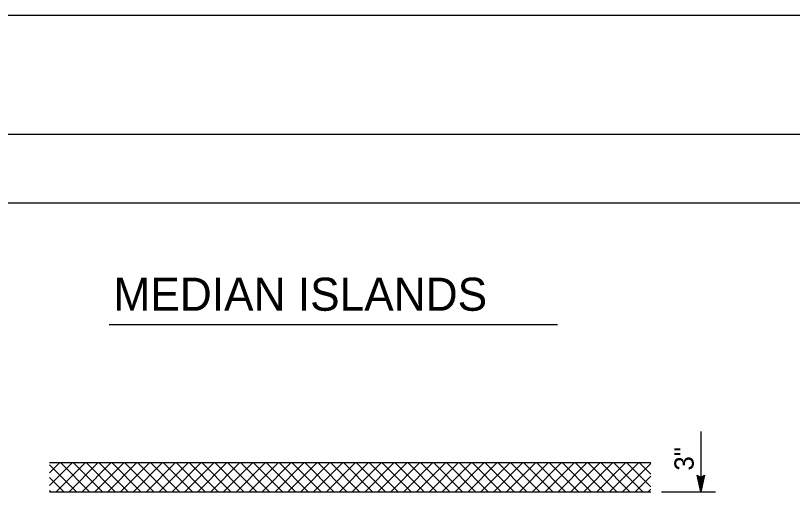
# Model space of a CAD drawing. Extents: x -893 to 867, y -474 to 712.
# Drawn here: x -305.4 to -23.6, y 535.6 to 712 of the extents above; entities that cross this region are included whole.
import ezdxf

# ---------------------------------------------------------------- set-up
doc = ezdxf.new("R2010")
doc.units = 0
for name, color, linetype in [('10 Sheet Format', 7, 'Continuous'), ('56 Stage 3 Anno', 7, 'Continuous'), ('57 Undefined', 7, 'Continuous'), ('60 Nongeo Data', 7, 'Continuous')]:
    doc.layers.add(name, color=color, linetype=linetype)

msp = doc.modelspace()

# ---------------------------------------------------------------- linework, layer by layer
at = {"layer": '10 Sheet Format'}
msp.add_line((-813.45, 643.96), (811.55, 643.96), dxfattribs=at)
for points in [[(-893.46, -474.05), (866.55, -474.05), (866.55, 711.96), (-893.46, 711.96)], [(-863.43, 668.96), (836.57, 668.96), (836.57, -431.04), (-863.43, -431.04)], [(-863.43, 668.96), (836.57, 668.96), (836.57, -431.04), (-863.43, -431.04)]]:
    msp.add_lwpolyline(points, close=True, dxfattribs=at)
at = {"layer": '56 Stage 3 Anno'}
for p, q in [((-56.91, 561.05), (-56.91, 539.46)), ((-56.91, 539.13), (-58.24, 545.13)), ((-58.24, 545.13), (-58.24, 545.13)), ((-58.24, 545.13), (-56.91, 544.33)), ((-56.91, 540.52), (-57.88, 544.9)), ((-56.9, 541.89), (-57.53, 544.72)), ((-56.9, 543.28), (-57.17, 544.48)), ((-56.91, 544.33), (-55.57, 545.13)), ((-55.57, 545.13), (-56.91, 539.13)), ((-55.92, 544.92), (-56.91, 540.51)), ((-56.28, 544.68), (-56.9, 541.89)), ((-56.63, 544.51), (-56.9, 543.28)), ((-55.57, 545.13), (-55.57, 545.13)), ((-51.57, 539.04), (-71.15, 539.04)), ((-56.91, 539.13), (-56.91, 539.13))]:
    msp.add_line(p, q, dxfattribs=at)
at = {"layer": '57 Undefined'}
msp.add_line((-271.49, 599.85), (-108.89, 599.85), dxfattribs=at)
at = {"layer": '60 Nongeo Data'}
for p, q in [((-293.09, 549.73), (-75.01, 549.73)), ((-75.01, 539.04), (-293.09, 539.04))]:
    msp.add_line(p, q, dxfattribs=at)
for points in [[(-293.09, 541.38), (-284.75, 549.73)], [(-293.09, 546.05), (-289.41, 549.73)], [(-290.77, 539.04), (-280.08, 549.73)], [(-278.49, 539.04), (-289.18, 549.73)], [(-286.1, 539.04), (-275.41, 549.73)], [(-273.82, 539.04), (-284.51, 549.73)], [(-281.44, 539.04), (-270.75, 549.73)], [(-269.16, 539.04), (-279.85, 549.73)], [(-276.77, 539.04), (-266.08, 549.73)], [(-264.49, 539.04), (-275.18, 549.73)], [(-272.1, 539.04), (-261.41, 549.73)], [(-259.82, 539.04), (-270.51, 549.73)], [(-267.43, 539.04), (-256.75, 549.73)], [(-255.16, 539.04), (-265.85, 549.73)], [(-262.77, 539.04), (-252.08, 549.73)], [(-250.49, 539.04), (-261.18, 549.73)], [(-258.1, 539.04), (-247.41, 549.73)], [(-245.82, 539.04), (-256.51, 549.73)], [(-253.43, 539.04), (-242.75, 549.73)], [(-241.16, 539.04), (-251.84, 549.73)], [(-248.77, 539.04), (-238.08, 549.73)], [(-236.49, 539.04), (-247.18, 549.73)], [(-244.1, 539.04), (-233.41, 549.73)], [(-231.82, 539.04), (-242.51, 549.73)], [(-239.43, 539.04), (-228.75, 549.73)], [(-227.16, 539.04), (-237.84, 549.73)], [(-234.77, 539.04), (-224.08, 549.73)], [(-222.49, 539.04), (-233.18, 549.73)], [(-230.1, 539.04), (-219.41, 549.73)], [(-217.82, 539.04), (-228.51, 549.73)], [(-225.43, 539.04), (-214.74, 549.73)], [(-213.15, 539.04), (-223.84, 549.73)], [(-220.77, 539.04), (-210.08, 549.73)], [(-208.49, 539.04), (-219.18, 549.73)], [(-216.1, 539.04), (-205.41, 549.73)], [(-203.82, 539.04), (-214.51, 549.73)], [(-211.43, 539.04), (-200.74, 549.73)], [(-199.15, 539.04), (-209.84, 549.73)], [(-206.76, 539.04), (-196.08, 549.73)], [(-194.49, 539.04), (-205.18, 549.73)], [(-202.1, 539.04), (-191.41, 549.73)], [(-189.82, 539.04), (-200.51, 549.73)], [(-197.43, 539.04), (-186.74, 549.73)], [(-185.15, 539.04), (-195.84, 549.73)], [(-192.76, 539.04), (-182.08, 549.73)], [(-180.49, 539.04), (-191.17, 549.73)], [(-188.1, 539.04), (-177.41, 549.73)], [(-175.82, 539.04), (-186.51, 549.73)], [(-183.43, 539.04), (-172.74, 549.73)], [(-171.15, 539.04), (-181.84, 549.73)], [(-178.76, 539.04), (-168.08, 549.73)], [(-166.49, 539.04), (-177.17, 549.73)], [(-174.1, 539.04), (-163.41, 549.73)], [(-161.82, 539.04), (-172.51, 549.73)], [(-169.43, 539.04), (-158.74, 549.73)], [(-157.15, 539.04), (-167.84, 549.73)], [(-164.76, 539.04), (-154.07, 549.73)], [(-152.49, 539.04), (-163.17, 549.73)], [(-160.1, 539.04), (-149.41, 549.73)], [(-147.82, 539.04), (-158.51, 549.73)], [(-155.43, 539.04), (-144.74, 549.73)], [(-143.15, 539.04), (-153.84, 549.73)], [(-150.76, 539.04), (-140.07, 549.73)], [(-138.48, 539.04), (-149.17, 549.73)], [(-146.1, 539.04), (-135.41, 549.73)], [(-133.82, 539.04), (-144.51, 549.73)], [(-141.43, 539.04), (-130.74, 549.73)], [(-129.15, 539.04), (-139.84, 549.73)], [(-136.76, 539.04), (-126.07, 549.73)], [(-124.48, 539.04), (-135.17, 549.73)], [(-132.09, 539.04), (-121.41, 549.73)], [(-119.82, 539.04), (-130.51, 549.73)], [(-127.43, 539.04), (-116.74, 549.73)], [(-115.15, 539.04), (-125.84, 549.73)], [(-122.76, 539.04), (-112.07, 549.73)], [(-110.48, 539.04), (-121.17, 549.73)], [(-118.09, 539.04), (-107.41, 549.73)], [(-105.82, 539.04), (-116.5, 549.73)], [(-113.43, 539.04), (-102.74, 549.73)], [(-101.15, 539.04), (-111.84, 549.73)], [(-108.76, 539.04), (-98.07, 549.73)], [(-96.48, 539.04), (-107.17, 549.73)], [(-104.09, 539.04), (-93.41, 549.73)], [(-91.82, 539.04), (-102.5, 549.73)], [(-99.43, 539.04), (-88.74, 549.73)], [(-87.15, 539.04), (-97.84, 549.73)], [(-94.76, 539.04), (-84.07, 549.73)], [(-82.48, 539.04), (-93.17, 549.73)], [(-90.09, 539.04), (-79.4, 549.73)], [(-77.81, 539.04), (-88.5, 549.73)], [(-75.01, 540.9), (-83.84, 549.73)], [(-75.01, 545.57), (-79.17, 549.73)], [(-283.16, 539.04), (-293.09, 548.97)], [(-85.43, 539.04), (-75.01, 549.45)], [(-287.83, 539.04), (-293.09, 544.31)], [(-80.76, 539.04), (-75.01, 544.79)], [(-292.49, 539.04), (-293.09, 539.64)], [(-76.09, 539.04), (-75.01, 540.12)]]:
    msp.add_lwpolyline(points, dxfattribs=at)

# ---------------------------------------------------------------- texts
at = {"layer": '57 Undefined'}
msp.add_text('MEDIAN ISLANDS', height=12, dxfattribs=at).set_placement((-269.91, 604.83))
msp.add_text('3"', height=7, rotation=90, dxfattribs=at).set_placement((-59.45, 546.83))

doc.saveas('drawing.dxf')
